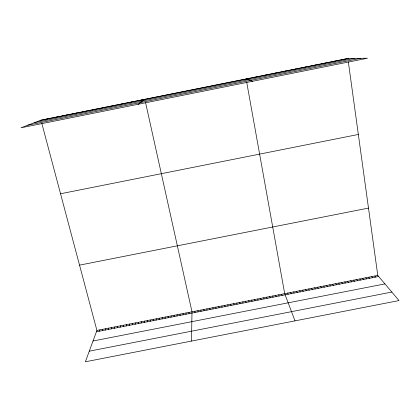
<?xml version="1.0" encoding="UTF-8"?>
<svg xmlns="http://www.w3.org/2000/svg" width="420" height="420" viewBox="0 0 420 420"><rect width="100%" height="100%" fill="white"/><g stroke="black" fill="none" stroke-linecap="round" stroke-linejoin="round"><path stroke-width="0.63" d="M194.98 312.48L194.985 311.231M191.494 341.077L192.003 311.813L145.567 102.611M188.99 313.651L189.026 312.396M185.997 314.239L186.049 312.979M183.005 314.827L183.073 313.562M180.012 315.409L180.096 314.144M177.02 315.998L177.119 314.727M174.032 316.58L174.143 315.31M171.04 317.168L171.166 315.893M168.053 317.751L168.194 316.475M165.06 318.339L165.218 317.058M162.073 318.922L162.246 317.641M159.085 319.51L159.269 318.224M156.098 320.093L156.298 318.806M153.111 320.681L153.321 319.389M150.124 321.263L150.35 319.972M147.137 321.851L147.378 320.555M144.149 322.434L144.406 321.137M141.162 323.017L141.435 321.715M138.175 323.605L138.464 322.298M135.193 324.188L135.497 322.88M132.206 324.77L132.526 323.463M129.224 325.358L129.554 324.046M126.236 325.941L126.588 324.623M123.254 326.524L123.617 325.206M120.272 327.112L120.65 325.789M117.29 327.695L117.679 326.371M114.308 328.277L114.713 326.949M111.326 328.86L111.746 327.532M108.344 329.448L108.78 328.115M105.362 330.031L105.814 328.692M102.38 330.614L102.848 329.275M99.398 331.196L99.881 329.858M41.837 123.448L96.915 330.435L85.365 361.793L399 300.568L377.774 275.425L348.338 61.882M147.824 98.831L148.087 98.627M138.191 104.265L144.827 99.278M141.272 100.149L141.572 99.934M138.002 100.805L138.322 100.59M134.731 101.462L135.067 101.241M131.465 102.118L131.817 101.892M128.195 102.779L128.562 102.548M124.924 103.436L125.312 103.199M121.658 104.092L122.062 103.856M118.388 104.748L118.813 104.507M115.122 105.404L115.563 105.163M111.857 106.061L112.313 105.814M108.591 106.717L109.064 106.465M105.326 107.373L105.819 107.121M102.06 108.029L102.569 107.772M98.795 108.686L99.325 108.423M95.529 109.342L96.075 109.074M92.269 109.998L92.831 109.73M89.003 110.654L89.586 110.381M85.743 111.305L86.342 111.032M82.478 111.962L83.097 111.683M79.217 112.618L79.853 112.334M75.957 113.274L76.608 112.99M72.697 113.93L73.364 113.642M69.436 114.587L70.124 114.293M66.176 115.238L66.88 114.944M62.916 115.894L63.641 115.595M59.656 116.55L60.396 116.245M56.396 117.206L57.157 116.897M53.141 117.857L53.918 117.548M49.88 118.514L50.678 118.198M46.625 119.17L47.439 118.85M43.37 119.821L44.2 119.501M40.115 120.477L348.7 58.469M34.282 122.714L354.428 58.391M27.804 125.197L360.796 58.301M60.548 193.762L358.344 134.453M79.538 265.135L368.492 208.084M96.915 330.435L377.774 275.425M96.422 331.779L378.683 276.502M93.025 340.998L384.919 283.894M89.271 351.178L391.813 292.058M344.579 59.141L345.392 59.131M341.292 59.803L342.085 59.798M338 60.464L338.777 60.459M334.714 61.121L335.475 61.126M331.427 61.782L332.168 61.793M328.141 62.444L328.86 62.454M324.854 63.105L325.558 63.121M321.568 63.767L322.25 63.782M318.281 64.428L318.948 64.449M314.995 65.084L315.646 65.111M311.708 65.746L312.344 65.772M308.427 66.407L309.036 66.439M305.141 67.064L305.734 67.1M301.859 67.725L302.437 67.767M298.573 68.386L299.135 68.428M295.292 69.043L295.832 69.09M292.01 69.704L292.535 69.757M288.729 70.366L289.233 70.418M285.448 71.022L285.936 71.08M282.167 71.683L282.634 71.741M278.885 72.34L279.337 72.408M275.609 73.001L276.04 73.07M272.328 73.658L272.743 73.731M269.047 74.319L269.446 74.392M265.771 74.975L266.149 75.054M262.495 75.637L262.857 75.716M259.219 76.293L259.56 76.382M255.938 76.955L256.268 77.044M252.662 77.611L252.971 77.705M249.386 78.267L249.679 78.367M246.115 78.928L252.536 81.296M374.761 276.019L375.659 277.095M371.753 276.607L372.635 277.688M368.744 277.195L369.611 278.281M365.741 277.783L366.587 278.875M362.733 278.376L363.568 279.463M359.725 278.964L360.544 280.056M356.717 279.552L357.52 280.649M353.714 280.14L354.501 281.237M350.705 280.728L351.482 281.831M347.702 281.316L348.458 282.424M344.699 281.904L345.44 283.012M341.691 282.492L342.421 283.605M338.688 283.08L339.402 284.198M335.685 283.673L336.383 284.786M332.682 284.261L333.365 285.38M329.679 284.849L330.346 285.968M326.676 285.437L327.332 286.561M323.678 286.025L324.314 287.149M320.675 286.613L321.295 287.742M317.672 287.201L318.281 288.33M314.675 287.784L315.268 288.923M311.671 288.372L312.249 289.511M308.674 288.96L309.236 290.105M305.676 289.548L306.222 290.693M302.673 290.136L303.209 291.286M299.675 290.724L300.195 291.874M296.678 291.312L297.181 292.467M293.68 291.9L294.168 293.055M290.682 292.483L291.155 293.643M287.684 293.071L288.141 294.236M295.003 320.869L284.692 293.659L246.719 82.294M281.694 294.247L282.119 295.412M278.696 294.835L279.111 296.006M275.704 295.418L276.098 296.594M272.706 296.006L273.089 297.181M269.714 296.594L270.081 297.769M266.721 297.176L267.073 298.363M263.728 297.764L264.065 298.951M260.731 298.352L261.056 299.539M257.738 298.935L258.048 300.127M254.746 299.523L255.04 300.715M251.759 300.111L252.032 301.308M248.766 300.694L249.029 301.896M245.774 301.282L246.02 302.484M242.781 301.87L243.012 303.072M239.794 302.453L240.009 303.66M236.801 303.041L237.006 304.248M233.814 303.623L233.998 304.836M230.822 304.211L230.995 305.424M227.834 304.794L227.992 306.012M224.847 305.382L224.989 306.6M221.86 305.965L221.986 307.188M218.873 306.553L218.983 307.776M215.885 307.135L215.98 308.364M212.898 307.718L212.982 308.952M209.911 308.306L209.979 309.54M206.923 308.889L206.976 310.128M203.941 309.477L203.978 310.716M200.954 310.06L200.981 311.304M197.972 310.643L197.978 311.892M40.96 120.152L21 127.806L367.484 58.207L347.87 58.48L40.96 120.152"/></g></svg>
